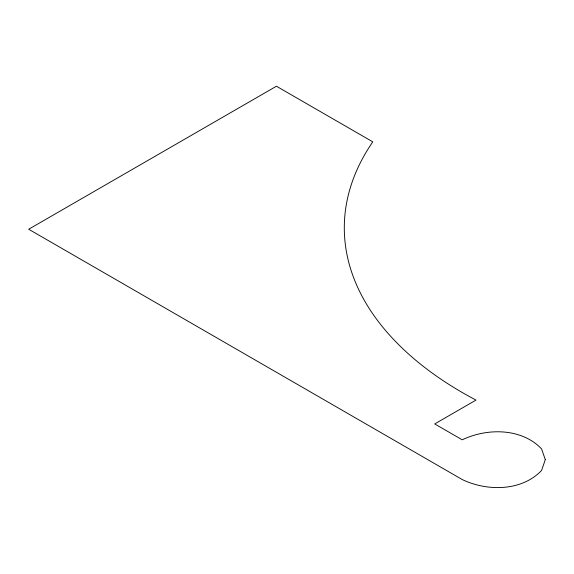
<?xml version="1.0" encoding="UTF-8"?>
<svg xmlns="http://www.w3.org/2000/svg" width="574" height="574" viewBox="0 0 574 574"><rect width="100%" height="100%" fill="white"/><g stroke="black" fill="none" stroke-linecap="round" stroke-linejoin="round"><path stroke-width="0.86" d="M545.3 459.681L541.598 470.436C521.687 491.459 486.967 491.473 462.235 479.548L28.7 229.248L276.431 86.222L372.777 141.843A403.809 233.137 0 0 0 475.997 400.092L434.705 423.928L462.235 439.82C486.967 427.895 521.687 427.91 541.598 448.933L545.3 459.681"/></g></svg>
